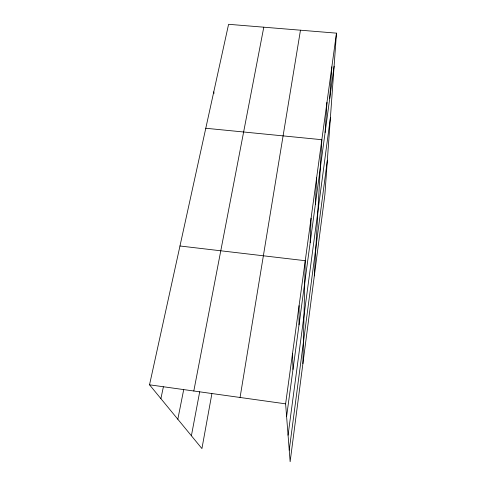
<?xml version="1.0" encoding="UTF-8"?>
<svg xmlns="http://www.w3.org/2000/svg" width="486" height="486" viewBox="0 0 486 486"><rect width="100%" height="100%" fill="white"/><g stroke="black" fill="none" stroke-linecap="round" stroke-linejoin="round"><path stroke-width="0.73" d="M299.024 324.867L299.084 305.682M302.9 363.631L305.251 260.709L179.972 245.995M310.19 242.526L311.083 218.184M315.359 204.399L316.611 177.906M314.32 275.872L321.853 139.707L205.785 128.261M325.11 132.496L326.975 102.352M329.708 98.567L331.841 66.88M336.47 33.151L324.891 194.619L290.136 461.7L285.616 403.842L336.47 33.151L228.584 24.3L149.53 384.809L201.927 448.584L211.878 393.751M289.237 450.139L327.357 160.216M288.064 435.189L330.431 117.393M286.6 416.466L334.101 66.205M240.066 397.469L300.47 30.199M191.393 435.76L199.697 391.771M193.805 390.999L263.789 27.192M177.821 419.242L183.696 389.663M160.896 398.642L163.381 386.85M149.53 384.809L285.616 403.842M213.773 91.848L214.034 93.324M292.548 353.31L292.979 369.415"/></g></svg>
